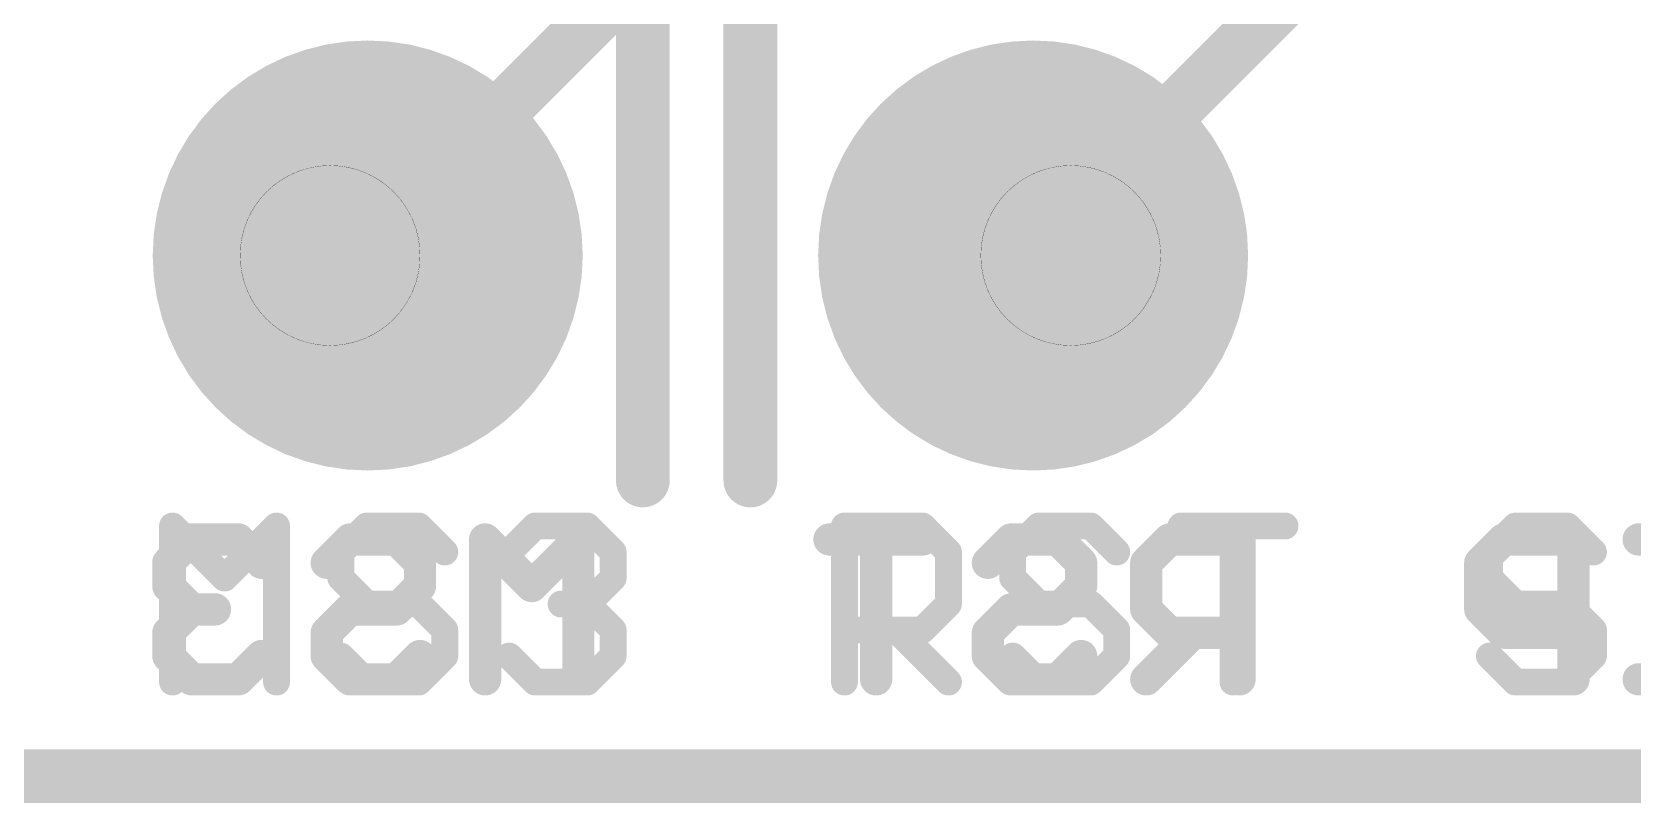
# Model space of a CAD drawing. Extents: x -11.8 to 66.2, y -19.6 to 35.5.
# Drawn here: x 11.59 to 19.16, y -0.13 to 3.52 of the extents above; entities that cross this region are included whole.
import ezdxf

# ---------------------------------------------------------------- set-up
doc = ezdxf.new("R2010")
doc.units = 0
for name, color, linetype in [('1', 12, 'CONTINUOUS'), ('16', 132, 'CONTINUOUS'), ('17', 110, 'CONTINUOUS'), ('20', 53, 'CONTINUOUS'), ('21', 41, 'CONTINUOUS'), ('22', 40, 'CONTINUOUS'), ('51', 53, 'CONTINUOUS')]:
    doc.layers.add(name, color=color, linetype=linetype)

# ---------------------------------------------------------------- blocks, each defined once
blk = doc.blocks.new('ROUNDP')
at = {"const_width": 0.5}
blk.add_lwpolyline([(0, -0.25, 1), (0, 0.25, 1), (0, -0.25)], format="xyb", dxfattribs=at)

msp = doc.modelspace()

# ---------------------------------------------------------------- linework, layer by layer
at = {"layer": '1', "const_width": 0.254}
for points in [[(13.1778, 2.5098), (15.24, 4.572)], [(16.3222, 2.4792), (17.78, 3.937)], [(13.1778, 2.46), (13.1778, 2.5098)], [(16.3222, 2.46), (16.3222, 2.4792)], [(36.83, 0), (0, 0)]]:
    msp.add_lwpolyline(points, dxfattribs=at)
at = {"layer": '1', "const_width": 0.127}
for points in [[(13.2413, 2.5098, 1), (13.1143, 2.5098)], [(13.1329, 2.5547, 1), (13.2227, 2.4649)], [(16.3857, 2.4792, 1), (16.2587, 2.4792)], [(16.2773, 2.5241, 1), (16.3671, 2.4343)], [(13.1143, 2.46, 1), (13.2413, 2.46)], [(16.2587, 2.46, 1), (16.3857, 2.46)]]:
    msp.add_lwpolyline(points, format="xyb", dxfattribs=at)
at = {"layer": '16', "const_width": 0.254}
msp.add_lwpolyline([(36.83, 0), (0, 0)], dxfattribs=at)
at = {"layer": '20', "const_width": 0.254}
msp.add_lwpolyline([(36.83, 0), (0, 0)], dxfattribs=at)
at = {"layer": '21', "const_width": 0.0635}
for points in [[(12.278, 1.2042, 1), (12.233, 1.1593)], [(12.2873, 1.1817, 1), (12.2238, 1.1817)], [(12.7787, 1.1817, 1), (12.7152, 1.1817)], [(12.7694, 1.1593, 1), (12.7245, 1.2042)], [(13.1736, 1.2135, 1), (13.1736, 1.15)], [(13.196, 1.1593, 1), (13.1511, 1.2042)], [(13.4418, 1.2042, 1), (13.3969, 1.1593)], [(13.4193, 1.15, 1), (13.4193, 1.2135)], [(13.9688, 1.2135, 1), (13.9688, 1.15)], [(13.9912, 1.1593, 1), (13.9463, 1.2042)], [(14.2369, 1.2042, 1), (14.192, 1.1593)], [(14.2145, 1.15, 1), (14.2145, 1.2135)], [(15.4623, 1.1817, 1), (15.3987, 1.1817)], [(15.4305, 1.2135, 1), (15.4305, 1.15)], [(15.8216, 1.2042, 1), (15.7767, 1.1593)], [(15.7991, 1.15, 1), (15.7991, 1.2135)], [(16.3486, 1.2135, 1), (16.3486, 1.15)], [(16.371, 1.1593, 1), (16.3261, 1.2042)], [(16.6168, 1.2042, 1), (16.5719, 1.1593)], [(16.5943, 1.15, 1), (16.5943, 1.2135)], [(17.0209, 1.2135, 1), (17.0209, 1.15)], [(17.2984, 1.1817, 1), (17.2349, 1.1817)], [(17.5124, 1.15, 1), (17.5124, 1.2135)], [(18.6014, 1.2135, 1), (18.6014, 1.15)], [(18.6238, 1.1593, 1), (18.5789, 1.2042)], [(18.8696, 1.2042, 1), (18.8247, 1.1593)], [(18.8471, 1.15, 1), (18.8471, 1.2135)], [(13.0824, 1.0589, 1), (13.0189, 1.0589)], [(13.0282, 1.0813, 1), (13.0731, 1.0364)], [(13.5197, 1.0364, 1), (13.5646, 1.0813)], [(13.8234, 1.0813, 1), (13.8683, 1.0364)], [(14.3691, 1.0589, 1), (14.3056, 1.0589)], [(14.3149, 1.0364, 1), (14.3598, 1.0813)], [(15.9537, 1.0589, 1), (15.8902, 1.0589)], [(15.8995, 1.0364, 1), (15.9444, 1.0813)], [(16.2574, 1.0589, 1), (16.1939, 1.0589)], [(16.2032, 1.0813, 1), (16.2481, 1.0364)], [(16.6947, 1.0364, 1), (16.7396, 1.0813)], [(18.456, 1.0813, 1), (18.501, 1.0364)], [(18.5102, 1.0589, 1), (18.4468, 1.0589)], [(18.9475, 1.0364, 1), (18.9924, 1.0813)], [(12.4788, 0.9584, 1), (12.5237, 0.9135)], [(12.4788, 0.9135, 1), (12.5237, 0.9584)], [(13.0731, 0.9584, 1), (13.0282, 0.9135)], [(14.3598, 0.9135, 1), (14.3149, 0.9584)], [(16.2481, 0.9584, 1), (16.2032, 0.9135)], [(18.501, 0.9584, 1), (18.456, 0.9135)], [(13.0189, 0.936, 1), (13.0824, 0.936)], [(14.3056, 0.936, 1), (14.3691, 0.936)], [(16.1939, 0.936, 1), (16.2574, 0.936)], [(18.4468, 0.936, 1), (18.5102, 0.936)], [(13.1736, 0.8449, 1), (13.1736, 0.7814)], [(13.1511, 0.7907, 1), (13.196, 0.8356)], [(13.4418, 0.8356, 1), (13.3969, 0.7907)], [(13.4193, 0.7814, 1), (13.4193, 0.8449)], [(14.0916, 0.8449, 1), (14.0916, 0.7814)], [(14.2369, 0.8356, 1), (14.192, 0.7907)], [(14.192, 0.8356, 1), (14.2369, 0.7907)], [(14.2145, 0.7814, 1), (14.2145, 0.8449)], [(15.8902, 0.8131, 1), (15.9537, 0.8131)], [(15.9444, 0.7907, 1), (15.8995, 0.8356)], [(16.3486, 0.8449, 1), (16.3486, 0.7814)], [(16.3261, 0.7907, 1), (16.371, 0.8356)], [(16.6168, 0.8356, 1), (16.5719, 0.7907)], [(16.5943, 0.7814, 1), (16.5943, 0.8449)], [(18.6014, 0.8449, 1), (18.6014, 0.7814)], [(18.5789, 0.7907, 1), (18.6238, 0.8356)], [(18.8696, 0.8356, 1), (18.8247, 0.7907)], [(18.8471, 0.7814, 1), (18.8471, 0.8449)], [(13.5739, 0.6902, 1), (13.5104, 0.6902)], [(13.5197, 0.6678, 1), (13.5646, 0.7127)], [(14.3691, 0.6902, 1), (14.3056, 0.6902)], [(14.3149, 0.6678, 1), (14.3598, 0.7127)], [(15.4305, 0.722, 1), (15.4305, 0.6585)], [(15.6987, 0.7127, 1), (15.6538, 0.6678)], [(15.7767, 0.7127, 1), (15.8216, 0.6678)], [(15.7991, 0.6585, 1), (15.7991, 0.722)], [(16.7489, 0.6902, 1), (16.6854, 0.6902)], [(16.6947, 0.6678, 1), (16.7396, 0.7127)], [(19.0017, 0.6902, 1), (18.9382, 0.6902)], [(18.9475, 0.6678, 1), (18.9924, 0.7127)], [(13.0731, 0.5898, 1), (13.0282, 0.5449)], [(13.5646, 0.5449, 1), (13.5197, 0.5898)], [(13.8683, 0.5898, 1), (13.8234, 0.5449)], [(14.3598, 0.5449, 1), (14.3149, 0.5898)], [(16.2481, 0.5898, 1), (16.2032, 0.5449)], [(16.7396, 0.5449, 1), (16.6947, 0.5898)], [(18.501, 0.5898, 1), (18.456, 0.5449)], [(18.9924, 0.5449, 1), (18.9475, 0.5898)], [(13.5104, 0.5674, 1), (13.5739, 0.5674)], [(14.3056, 0.5674, 1), (14.3691, 0.5674)], [(16.6854, 0.5674, 1), (16.7489, 0.5674)], [(18.9382, 0.5674, 1), (19.0017, 0.5674)], [(12.2238, 0.4445, 1), (12.2873, 0.4445)], [(12.7152, 0.4445, 1), (12.7787, 0.4445)], [(13.1736, 0.4763, 1), (13.1736, 0.4128)], [(13.1511, 0.422, 1), (13.196, 0.467)], [(13.3969, 0.467, 1), (13.4418, 0.422)], [(13.4193, 0.4128, 1), (13.4193, 0.4763)], [(13.9688, 0.4763, 1), (13.9688, 0.4128)], [(13.9463, 0.422, 1), (13.9912, 0.467)], [(14.192, 0.467, 1), (14.2369, 0.422)], [(14.2145, 0.4128, 1), (14.2145, 0.4763)], [(15.3987, 0.4445, 1), (15.4623, 0.4445)], [(15.8995, 0.422, 1), (15.9444, 0.467)], [(16.3486, 0.4763, 1), (16.3486, 0.4128)], [(16.3261, 0.422, 1), (16.371, 0.467)], [(16.5719, 0.467, 1), (16.6168, 0.422)], [(16.5943, 0.4128, 1), (16.5943, 0.4763)], [(17.2349, 0.4445, 1), (17.2984, 0.4445)], [(18.6014, 0.4763, 1), (18.6014, 0.4128)], [(18.5789, 0.422, 1), (18.6238, 0.467)], [(18.8247, 0.467, 1), (18.8696, 0.422)], [(18.8471, 0.4128, 1), (18.8471, 0.4763)]]:
    msp.add_lwpolyline(points, format="xyb", dxfattribs=at)
at = {"layer": '21'}
for points, const_width in [([(12.2555, 0.4445), (12.2555, 1.1817)], 0.127), ([(12.2555, 1.1817), (12.5012, 0.936)], 0.127), ([(12.5012, 0.936), (12.747, 1.1817)], 0.127), ([(12.747, 1.1817), (12.747, 0.4445)], 0.127), ([(13.1736, 1.1817), (13.0507, 1.0589)], 0.127), ([(13.4193, 1.1817), (13.1736, 1.1817)], 0.127), ([(13.5422, 1.0589), (13.4193, 1.1817)], 0.127), ([(13.8459, 1.0589), (13.9688, 1.1817)], 0.127), ([(13.9688, 1.1817), (14.2145, 1.1817)], 0.127), ([(14.2145, 1.1817), (14.3374, 1.0589)], 0.127), ([(15.4305, 0.4445), (15.4305, 1.1817)], 0.127), ([(15.4305, 1.1817), (15.7991, 1.1817)], 0.127), ([(15.7991, 1.1817), (15.922, 1.0589)], 0.127), ([(16.3486, 1.1817), (16.2257, 1.0589)], 0.127), ([(16.5943, 1.1817), (16.3486, 1.1817)], 0.127), ([(16.7172, 1.0589), (16.5943, 1.1817)], 0.127), ([(17.0209, 1.1817), (17.5124, 1.1817)], 0.127), ([(17.2666, 0.4445), (17.2666, 1.1817)], 0.127), ([(18.6014, 1.1817), (18.4785, 1.0589)], 0.127), ([(18.8471, 1.1817), (18.6014, 1.1817)], 0.127), ([(18.97, 1.0589), (18.8471, 1.1817)], 0.127), ([(13.0507, 1.0589), (13.0507, 0.936)], 0.127), ([(14.3374, 1.0589), (14.3374, 0.936)], 0.127), ([(15.922, 1.0589), (15.922, 0.8131)], 0.127), ([(16.2257, 1.0589), (16.2257, 0.936)], 0.127), ([(18.4785, 1.0589), (18.4785, 0.936)], 0.127), ([(13.0507, 0.936), (13.1736, 0.8131)], 0.127), ([(14.3374, 0.936), (14.2145, 0.8131)], 0.127), ([(16.2257, 0.936), (16.3486, 0.8131)], 0.127), ([(18.4785, 0.936), (18.6014, 0.8131)], 0.127), ([(13.1736, 0.8131), (13.4193, 0.8131)], 0.127), ([(13.4193, 0.8131), (13.5422, 0.6902)], 0.127), ([(14.2145, 0.8131), (14.0916, 0.8131)], 0.127), ([(14.2145, 0.8131), (14.3374, 0.6902)], 0.127), ([(15.922, 0.8131), (15.7991, 0.6902)], 0.127), ([(16.3486, 0.8131), (16.5943, 0.8131)], 0.127), ([(16.5943, 0.8131), (16.7172, 0.6902)], 0.127), ([(18.6014, 0.8131), (18.8471, 0.8131)], 0.127), ([(18.8471, 0.8131), (18.97, 0.6902)], 0.127), ([(13.5422, 0.6902), (13.5422, 0.5674)], 0.127), ([(14.3374, 0.6902), (14.3374, 0.5674)], 0.127), ([(15.7991, 0.6902), (15.4305, 0.6902)], 0.127), ([(15.6762, 0.6902), (15.922, 0.4445)], 0.127), ([(16.7172, 0.6902), (16.7172, 0.5674)], 0.127), ([(18.97, 0.6902), (18.97, 0.5674)], 0.127), ([(13.1736, 0.4445), (13.0507, 0.5674)], 0.127), ([(13.5422, 0.5674), (13.4193, 0.4445)], 0.127), ([(13.9688, 0.4445), (13.8459, 0.5674)], 0.127), ([(14.3374, 0.5674), (14.2145, 0.4445)], 0.127), ([(16.3486, 0.4445), (16.2257, 0.5674)], 0.127), ([(16.7172, 0.5674), (16.5943, 0.4445)], 0.127), ([(18.6014, 0.4445), (18.4785, 0.5674)], 0.127), ([(18.97, 0.5674), (18.8471, 0.4445)], 0.127), ([(13.4193, 0.4445), (13.1736, 0.4445)], 0.127), ([(14.2145, 0.4445), (13.9688, 0.4445)], 0.127), ([(16.5943, 0.4445), (16.3486, 0.4445)], 0.127), ([(18.8471, 0.4445), (18.6014, 0.4445)], 0.127), ([(0, 0), (36.83, 0)], 0.254)]:
    msp.add_lwpolyline(points, dxfattribs=dict(at, const_width=const_width))
at = {"layer": '22'}
for points, const_width in [([(14.478, 3.683), (14.478, 1.397)], 0.254), ([(14.986, 1.397), (14.986, 3.683)], 0.254), ([(12.3459, 1.1182), (12.2357, 1.008)], 0.1524), ([(12.5662, 1.1182), (12.3459, 1.1182)], 0.1524), ([(12.6764, 1.008), (12.5662, 1.1182)], 0.1524), ([(12.9841, 1.008), (13.0943, 1.1182)], 0.1524), ([(13.0943, 1.1182), (13.3146, 1.1182)], 0.1524), ([(13.3146, 1.1182), (13.4248, 1.008)], 0.1524), ([(13.9529, 0.8978), (13.7326, 1.1182)], 0.1524), ([(13.7326, 1.1182), (13.7326, 0.4572)], 0.1524), ([(14.1732, 1.1182), (13.9529, 0.8978)], 0.1524), ([(14.1732, 0.4572), (14.1732, 1.1182)], 0.1524), ([(15.8006, 1.1182), (15.3599, 1.1182)], 0.1524), ([(15.5803, 0.4572), (15.5803, 1.1182)], 0.1524), ([(16.1083, 1.008), (16.2185, 1.1182)], 0.1524), ([(16.2185, 1.1182), (16.4388, 1.1182)], 0.1524), ([(16.4388, 1.1182), (16.549, 1.008)], 0.1524), ([(16.9669, 1.1182), (16.8568, 1.008)], 0.1524), ([(17.2974, 1.1182), (16.9669, 1.1182)], 0.1524), ([(17.2974, 0.4572), (17.2974, 1.1182)], 0.1524), ([(18.5453, 1.1182), (18.4351, 1.008)], 0.1524), ([(18.8757, 1.1182), (18.5453, 1.1182)], 0.1524), ([(18.8757, 0.4572), (18.8757, 1.1182)], 0.1524), ([(19.1835, 1.1182), (19.6242, 1.1182)], 0.1524), ([(12.2357, 1.008), (12.2357, 0.8978)], 0.1524), ([(13.4248, 1.008), (13.4248, 0.8978)], 0.1524), ([(16.549, 1.008), (16.549, 0.8978)], 0.1524), ([(16.8568, 1.008), (16.8568, 0.7877)], 0.1524), ([(18.4351, 1.008), (18.4351, 0.7877)], 0.1524), ([(12.2357, 0.8978), (12.3459, 0.7877)], 0.1524), ([(13.4248, 0.8978), (13.3146, 0.7877)], 0.1524), ([(16.549, 0.8978), (16.4388, 0.7877)], 0.1524), ([(12.3459, 0.7877), (12.2357, 0.6775)], 0.1524), ([(12.3459, 0.7877), (12.4561, 0.7877)], 0.1524), ([(13.0943, 0.7877), (12.9841, 0.6775)], 0.1524), ([(13.3146, 0.7877), (13.0943, 0.7877)], 0.1524), ([(16.2185, 0.7877), (16.1083, 0.6775)], 0.1524), ([(16.4388, 0.7877), (16.2185, 0.7877)], 0.1524), ([(16.8568, 0.7877), (16.9669, 0.6775)], 0.1524), ([(18.4351, 0.7877), (18.5453, 0.6775)], 0.1524), ([(12.2357, 0.6775), (12.2357, 0.5674)], 0.1524), ([(12.9841, 0.6775), (12.9841, 0.5674)], 0.1524), ([(16.1083, 0.6775), (16.1083, 0.5674)], 0.1524), ([(17.0771, 0.6775), (16.8568, 0.4572)], 0.1524), ([(16.9669, 0.6775), (17.2974, 0.6775)], 0.1524), ([(18.5453, 0.6775), (18.8757, 0.6775)], 0.1524), ([(12.2357, 0.5674), (12.3459, 0.4572)], 0.1524), ([(12.5662, 0.4572), (12.6764, 0.5674)], 0.1524), ([(12.9841, 0.5674), (13.0943, 0.4572)], 0.1524), ([(13.3146, 0.4572), (13.4248, 0.5674)], 0.1524), ([(16.1083, 0.5674), (16.2185, 0.4572)], 0.1524), ([(16.4388, 0.4572), (16.549, 0.5674)], 0.1524), ([(12.3459, 0.4572), (12.5662, 0.4572)], 0.1524), ([(13.0943, 0.4572), (13.3146, 0.4572)], 0.1524), ([(16.2185, 0.4572), (16.4388, 0.4572)], 0.1524), ([(19.6242, 0.4572), (19.1835, 0.4572)], 0.1524), ([(0, 0), (36.83, 0)], 0.254)]:
    msp.add_lwpolyline(points, dxfattribs=dict(at, const_width=const_width))
for points, const_width in [([(14.4145, 1.397, 1), (14.5415, 1.397)], 0.127), ([(14.9225, 1.397, 1), (15.0495, 1.397)], 0.127), ([(12.3459, 1.1563, 1), (12.3459, 1.0801)], 0.0762), ([(12.3728, 1.0912, 1), (12.3189, 1.1451)], 0.0762), ([(12.5932, 1.1451, 1), (12.5393, 1.0912)], 0.0762), ([(12.5662, 1.0801, 1), (12.5662, 1.1563)], 0.0762), ([(13.0943, 1.1563, 1), (13.0943, 1.0801)], 0.0762), ([(13.1212, 1.0912, 1), (13.0674, 1.1451)], 0.0762), ([(13.3416, 1.1451, 1), (13.2877, 1.0912)], 0.0762), ([(13.3146, 1.0801, 1), (13.3146, 1.1563)], 0.0762), ([(13.7595, 1.1451, 1), (13.7056, 1.0912)], 0.0762), ([(13.7707, 1.1182, 1), (13.6945, 1.1182)], 0.0762), ([(14.2113, 1.1182, 1), (14.1351, 1.1182)], 0.0762), ([(14.2001, 1.0912, 1), (14.1463, 1.1451)], 0.0762), ([(15.3599, 1.1563, 1), (15.3599, 1.0801)], 0.0762), ([(15.6184, 1.1182, 1), (15.5422, 1.1182)], 0.0762), ([(15.8006, 1.0801, 1), (15.8006, 1.1563)], 0.0762), ([(16.2185, 1.1563, 1), (16.2185, 1.0801)], 0.0762), ([(16.2454, 1.0912, 1), (16.1916, 1.1451)], 0.0762), ([(16.4658, 1.1451, 1), (16.4119, 1.0912)], 0.0762), ([(16.4388, 1.0801, 1), (16.4388, 1.1563)], 0.0762), ([(16.9669, 1.1563, 1), (16.9669, 1.0801)], 0.0762), ([(16.9939, 1.0912, 1), (16.94, 1.1451)], 0.0762), ([(17.3355, 1.1182, 1), (17.2593, 1.1182)], 0.0762), ([(17.2974, 1.0801, 1), (17.2974, 1.1563)], 0.0762), ([(18.5453, 1.1563, 1), (18.5453, 1.0801)], 0.0762), ([(18.5722, 1.0912, 1), (18.5183, 1.1451)], 0.0762), ([(18.9138, 1.1182, 1), (18.8376, 1.1182)], 0.0762), ([(18.8757, 1.0801, 1), (18.8757, 1.1563)], 0.0762), ([(19.1835, 1.1563, 1), (19.1835, 1.0801)], 0.0762), ([(12.2738, 1.008, 1), (12.1976, 1.008)], 0.0762), ([(12.2088, 1.0349, 1), (12.2627, 0.9811)], 0.0762), ([(12.6494, 0.9811, 1), (12.7033, 1.0349)], 0.0762), ([(12.9572, 1.0349, 1), (13.0111, 0.9811)], 0.0762), ([(13.4629, 1.008, 1), (13.3867, 1.008)], 0.0762), ([(13.3978, 0.9811, 1), (13.4517, 1.0349)], 0.0762), ([(16.0814, 1.0349, 1), (16.1353, 0.9811)], 0.0762), ([(16.5871, 1.008, 1), (16.5109, 1.008)], 0.0762), ([(16.522, 0.9811, 1), (16.5759, 1.0349)], 0.0762), ([(16.8949, 1.008, 1), (16.8187, 1.008)], 0.0762), ([(16.8298, 1.0349, 1), (16.8837, 0.9811)], 0.0762), ([(18.4732, 1.008, 1), (18.397, 1.008)], 0.0762), ([(18.4082, 1.0349, 1), (18.462, 0.9811)], 0.0762), ([(12.2627, 0.9248, 1), (12.2088, 0.8709)], 0.0762), ([(12.1976, 0.8978, 1), (12.2738, 0.8978)], 0.0762), ([(13.3867, 0.8978, 1), (13.4629, 0.8978)], 0.0762), ([(13.4517, 0.8709, 1), (13.3978, 0.9248)], 0.0762), ([(13.9259, 0.9248, 1), (13.9798, 0.8709)], 0.0762), ([(13.9259, 0.8709, 1), (13.9798, 0.9248)], 0.0762), ([(16.5109, 0.8978, 1), (16.5871, 0.8978)], 0.0762), ([(16.5759, 0.8709, 1), (16.522, 0.9248)], 0.0762), ([(12.3459, 0.8258, 1), (12.3459, 0.7496)], 0.0762), ([(12.3728, 0.7607, 1), (12.3189, 0.8146)], 0.0762), ([(12.3189, 0.7607, 1), (12.3728, 0.8146)], 0.0762), ([(12.4561, 0.7496, 1), (12.4561, 0.8258)], 0.0762), ([(13.0943, 0.8258, 1), (13.0943, 0.7496)], 0.0762), ([(13.1212, 0.7607, 1), (13.0674, 0.8146)], 0.0762), ([(13.2877, 0.8146, 1), (13.3416, 0.7607)], 0.0762), ([(13.3146, 0.7496, 1), (13.3146, 0.8258)], 0.0762), ([(16.2185, 0.8258, 1), (16.2185, 0.7496)], 0.0762), ([(16.2454, 0.7607, 1), (16.1916, 0.8146)], 0.0762), ([(16.4119, 0.8146, 1), (16.4658, 0.7607)], 0.0762), ([(16.4388, 0.7496, 1), (16.4388, 0.8258)], 0.0762), ([(16.8837, 0.8146, 1), (16.8298, 0.7607)], 0.0762), ([(18.462, 0.8146, 1), (18.4082, 0.7607)], 0.0762), ([(16.8187, 0.7877, 1), (16.8949, 0.7877)], 0.0762), ([(18.397, 0.7877, 1), (18.4732, 0.7877)], 0.0762), ([(12.2738, 0.6775, 1), (12.1976, 0.6775)], 0.0762), ([(12.2088, 0.7045, 1), (12.2627, 0.6506)], 0.0762), ([(13.0222, 0.6775, 1), (12.946, 0.6775)], 0.0762), ([(12.9572, 0.7045, 1), (13.0111, 0.6506)], 0.0762), ([(16.1464, 0.6775, 1), (16.0702, 0.6775)], 0.0762), ([(16.0814, 0.7045, 1), (16.1353, 0.6506)], 0.0762), ([(16.9669, 0.7156, 1), (16.9669, 0.6394)], 0.0762), ([(16.94, 0.6506, 1), (16.9939, 0.7045)], 0.0762), ([(17.104, 0.6506, 1), (17.0501, 0.7045)], 0.0762), ([(17.2974, 0.6394, 1), (17.2974, 0.7156)], 0.0762), ([(18.5453, 0.7156, 1), (18.5453, 0.6394)], 0.0762), ([(18.5183, 0.6506, 1), (18.5722, 0.7045)], 0.0762), ([(18.8757, 0.6394, 1), (18.8757, 0.7156)], 0.0762), ([(12.2627, 0.5943, 1), (12.2088, 0.5404)], 0.0762), ([(12.1976, 0.5674, 1), (12.2738, 0.5674)], 0.0762), ([(12.7033, 0.5404, 1), (12.6494, 0.5943)], 0.0762), ([(13.0111, 0.5943, 1), (12.9572, 0.5404)], 0.0762), ([(12.946, 0.5674, 1), (13.0222, 0.5674)], 0.0762), ([(13.4517, 0.5404, 1), (13.3978, 0.5943)], 0.0762), ([(16.1353, 0.5943, 1), (16.0814, 0.5404)], 0.0762), ([(16.0702, 0.5674, 1), (16.1464, 0.5674)], 0.0762), ([(16.5759, 0.5404, 1), (16.522, 0.5943)], 0.0762), ([(12.3459, 0.4953, 1), (12.3459, 0.4191)], 0.0762), ([(12.5662, 0.4191, 1), (12.5662, 0.4953)], 0.0762), ([(13.0943, 0.4953, 1), (13.0943, 0.4191)], 0.0762), ([(13.3146, 0.4191, 1), (13.3146, 0.4953)], 0.0762), ([(16.2185, 0.4953, 1), (16.2185, 0.4191)], 0.0762), ([(16.4388, 0.4191, 1), (16.4388, 0.4953)], 0.0762), ([(19.1835, 0.4953, 1), (19.1835, 0.4191)], 0.0762), ([(12.3189, 0.4303, 1), (12.3728, 0.4841)], 0.0762), ([(12.5393, 0.4841, 1), (12.5932, 0.4303)], 0.0762), ([(13.0674, 0.4303, 1), (13.1212, 0.4841)], 0.0762), ([(13.2877, 0.4841, 1), (13.3416, 0.4303)], 0.0762), ([(13.6945, 0.4572, 1), (13.7707, 0.4572)], 0.0762), ([(14.1351, 0.4572, 1), (14.2113, 0.4572)], 0.0762), ([(15.5422, 0.4572, 1), (15.6184, 0.4572)], 0.0762), ([(16.1916, 0.4303, 1), (16.2454, 0.4841)], 0.0762), ([(16.4119, 0.4841, 1), (16.4658, 0.4303)], 0.0762), ([(16.8298, 0.4841, 1), (16.8837, 0.4303)], 0.0762), ([(17.2593, 0.4572, 1), (17.3355, 0.4572)], 0.0762), ([(18.8376, 0.4572, 1), (18.9138, 0.4572)], 0.0762)]:
    msp.add_lwpolyline(points, format="xyb", dxfattribs=dict(at, const_width=const_width))
at = {"layer": '51', "const_width": 0.001}
for points in [[(13, 2.035, 1), (13, 2.885, 1), (13, 2.035)], [(16.5, 2.035, 1), (16.5, 2.885, 1), (16.5, 2.035)]]:
    msp.add_lwpolyline(points, format="xyb", dxfattribs=at)

# ---------------------------------------------------------------- block references
at = {"layer": '17', "xscale": 2.032, "yscale": 2.032}
for p in [(13.1778, 2.46), (13.1778, 2.46), (16.3222, 2.46), (16.3222, 2.46)]:
    msp.add_blockref('ROUNDP', p, dxfattribs=at)

doc.saveas('drawing.dxf')
